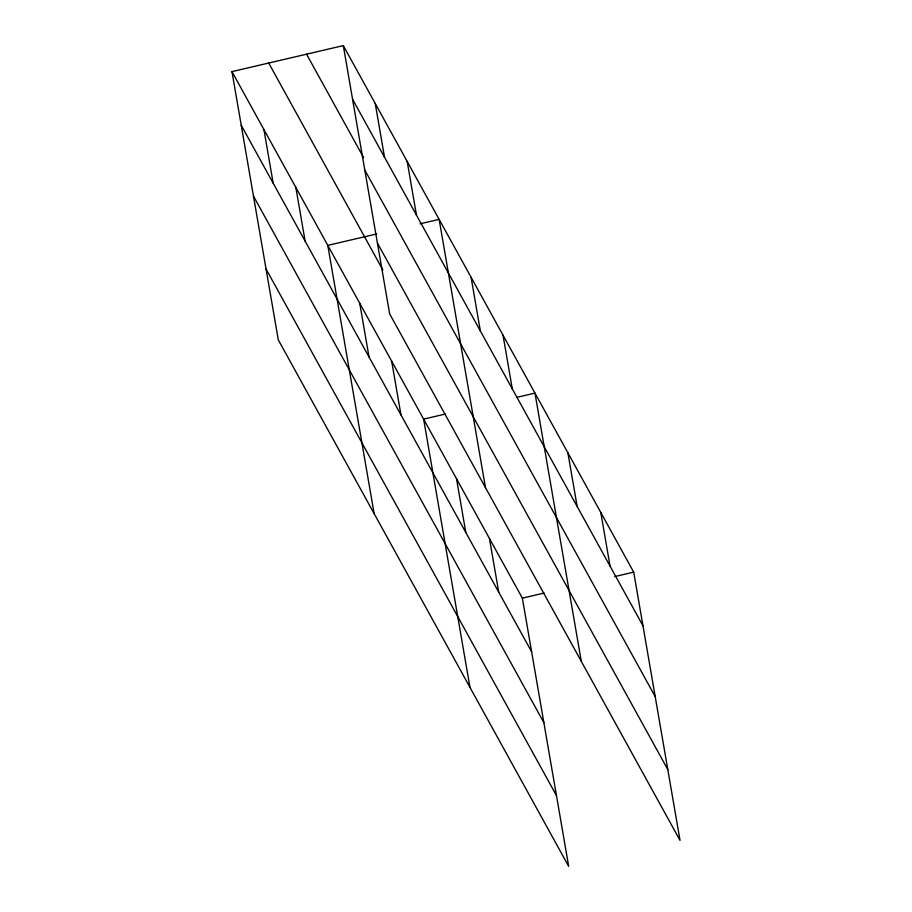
<?xml version="1.0" encoding="UTF-8"?>
<svg xmlns="http://www.w3.org/2000/svg" width="912" height="912" viewBox="0 0 912 912"><rect width="100%" height="100%" fill="white"/><g stroke="black" fill="none" stroke-linecap="round" stroke-linejoin="round"><path stroke-width="1.37" d="M231.967 71.615L522.359 598.147L568.7 866.4L278.297 339.868L231.967 71.615L343.3 45.6L633.703 572.132L680.033 840.385L389.641 313.853L343.3 45.6M376.702 233.939L327.796 245.374L374.137 513.627M420.079 223.805L439.128 219.359L485.469 487.612M445.398 414.037L423.624 419.121L469.965 687.374M517.275 397.244L534.968 393.106L581.297 661.36M522.359 598.147L544.133 593.062M614.642 576.589L633.703 572.132M352.579 99.283L642.971 625.814M306.557 54.184L363.649 157.696M364.811 170.088L655.204 696.62M377.408 243.048L667.801 769.58M268.709 63.031L382.892 270.055M241.235 125.297L531.639 651.829M253.468 196.103L543.86 722.635M266.076 269.063L556.468 795.595M600.791 512.464L610.06 566.147M567.88 452.785L577.148 506.468M503.025 335.194L512.293 388.877M471.082 277.271L480.35 330.965M489.448 538.479L498.727 592.162M407.185 161.435L416.465 215.118M456.536 478.8L465.815 532.483M375.242 103.523L384.522 157.206M391.681 361.209L400.961 414.892M359.738 303.286L369.018 356.98M295.853 187.45L305.121 241.133M263.91 129.538L273.178 183.221"/></g></svg>
